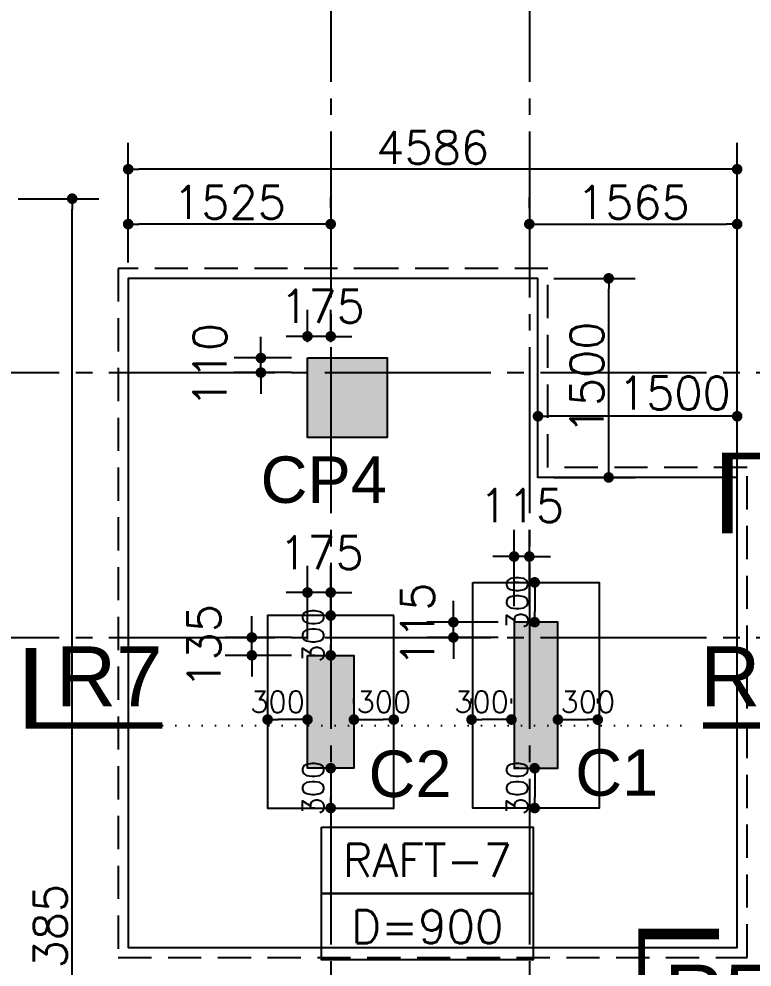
# Model space of a CAD drawing. Extents: x -200722 to 834823, y -494970 to 88783.
# Drawn here: x 269342 to 274863, y 2324 to 9466 of the extents above; entities that cross this region are included whole.
import ezdxf
from ezdxf.enums import TextEntityAlignment as Align

# ---------------------------------------------------------------- set-up
doc = ezdxf.new("R2010")
doc.units = 0
doc.header["$LTSCALE"] = 100
doc.header["$MEASUREMENT"] = 0
doc.header["$PDMODE"] = 34
for name, pattern in [('ACAD_ISO04W100', [30, 24, -3, 0, -3]), ('CL', [3.25, 2.5, -0.25, 0.25, -0.25]), ('DOT', [0.25, 0, -0.25]), ('HIDDEN', [0.375, 0.25, -0.125])]:
    doc.linetypes.add(name, pattern=pattern)
doc.layers.get('0').update_dxf_attribs({"linetype": 'CONTINUOUS'})
doc.layers.get('DEFPOINTS').update_dxf_attribs({"linetype": 'CONTINUOUS'})
for name, color, linetype in [('A-Grid', 5, 'ACAD_ISO04W100'), ('B_BOX', 11, 'CONTINUOUS'), ('BEAM', 4, 'CONTINUOUS'), ('COL', 150, 'CONTINUOUS'), ('COL. SHED. STEEL.', 6, 'CONTINUOUS'), ('COL_H', 235, 'CONTINUOUS'), ('DIM', 3, 'CONTINUOUS'), ('F_EXEC', 3, 'HIDDEN'), ('F_FTG1', 11, 'CONTINUOUS'), ('TEXT', 2, 'CONTINUOUS')]:
    doc.layers.add(name, color=color, linetype=linetype)
doc.layers.add('HATCH', color=252, linetype='CONTINUOUS', lineweight=30)
doc.styles.add('AR', font='arial.ttf')
doc.styles.add('ROMANS', font='romans.shx')
doc.styles.get("Standard").update_dxf_attribs({"font": 'simplex.shx'})
doc.styles.add('TIMES-N', font='arial.ttf')
doc.dimstyles.new('STANDARD$0', dxfattribs={"dimtxt": 2.5, "dimasz": 2.5, "dimexe": 2, "dimexo": 0.7, "dimgap": 0.9, "dimtad": 1, "dimdec": 0, "dimdsep": 46, "dimtxsty": 'ROMANS', "dimcen": 0.09, "dimclrd": 4, "dimclre": 4, "dimclrt": 3, "dimadec": 0, "dimazin": 0, "dimtfac": 1, "dimtdec": 0, "dimtmove": 0, "dimatfit": 3, "dimfxl": 1, "dimtolj": 1, "dimtzin": 0, "dimarcsym": 0})

# ---------------------------------------------------------------- blocks, each defined once
blk = doc.blocks.new('DOT')
at = {"color": 0, "linetype": 'ByBlock'}
blk.add_line((-0.5, 0), (-1, 0), dxfattribs=at)
at = {"color": 0, "linetype": 'ByBlock', "const_width": 0.5}
blk.add_lwpolyline([(-0.25, 0, 1), (0.25, 0, 1)], format="xyb", close=True, dxfattribs=at)
blk = doc.blocks.new('*D512')
at = {"layer": 'BEAM', "color": 0, "lineweight": -2, "transparency": 16777216}
for p, q in [((273185.6, 8040.7), (273185.6, 8120.7)), ((274750.6, 8040.7), (274750.6, 8120.7)), ((273265.6, 7920.7), (274670.6, 7920.7))]:
    blk.add_line(p, q, dxfattribs=at)
at = {"layer": 'DEFPOINTS', "color": 0, "lineweight": -3, "transparency": 16777216}
for p in [(273185.6, 7920.7, 7446.6), (274750.6, 7920.7, 7446.6), (274750.6, 7920.7)]:
    blk.add_point(p, dxfattribs=at)
at = {"layer": 'BEAM', "color": 0, "lineweight": -2, "transparency": 16777216, "xscale": 80, "yscale": 80, "zscale": 80, "rotation": 180}
blk.add_blockref('DOT', (273185.6, 7920.7), dxfattribs=at)
at = {"layer": 'BEAM', "color": 0, "lineweight": -2, "transparency": 16777216, "xscale": 80, "yscale": 80, "zscale": 80}
blk.add_blockref('DOT', (274750.6, 7920.7), dxfattribs=at)
at = {"layer": 'BEAM', "color": 0, "transparency": 16777216, "insert": (273968.1, 8084.7), "char_height": 248, "attachment_point": 5}
blk.add_mtext('\\A1;1565', dxfattribs=at)
blk = doc.blocks.new('_DOT')
at = {"color": 0, "linetype": 'ByBlock'}
blk.add_line((-0.5, 0), (-1, 0), dxfattribs=at)
at = {"color": 0, "linetype": 'ByBlock', "const_width": 0.5}
blk.add_lwpolyline([(-0.25, 0, 1), (0.25, 0, 1)], format="xyb", close=True, dxfattribs=at)
blk = doc.blocks.new('*D513')
at = {"layer": 'BEAM', "color": 0, "lineweight": -2, "transparency": 16777216}
for p, q in [((270164.6, 7631.9), (270164.6, 8533.7)), ((274750.6, 7631.9), (274750.6, 8533.7)), ((274670.6, 8333.7), (270244.6, 8333.7))]:
    blk.add_line(p, q, dxfattribs=at)
at = {"layer": 'DEFPOINTS', "color": 0, "lineweight": -3, "transparency": 16777216}
for p in [(270164.6, 8333.7), (270164.6, 7511.9, 7446.6), (274750.6, 7511.9, 7446.6)]:
    blk.add_point(p, dxfattribs=at)
at = {"layer": 'BEAM', "color": 0, "lineweight": -2, "transparency": 16777216, "xscale": 80, "yscale": 80, "zscale": 80, "rotation": 180}
blk.add_blockref('DOT', (270164.6, 8333.7), dxfattribs=at)
at = {"layer": 'BEAM', "color": 0, "lineweight": -2, "transparency": 16777216, "xscale": 80, "yscale": 80, "zscale": 80}
blk.add_blockref('DOT', (274750.6, 8333.7), dxfattribs=at)
at = {"layer": 'BEAM', "color": 0, "transparency": 16777216, "insert": (272457.6, 8497.7), "char_height": 248, "attachment_point": 5}
blk.add_mtext('\\A1;4586', dxfattribs=at)
blk = doc.blocks.new('*D514')
at = {"layer": 'BEAM', "color": 0, "lineweight": -2, "transparency": 16777216}
for p, q in [((271095.6, 4886.9), (271095.6, 4966.9)), ((271394.6, 4806.9), (270895.6, 4806.9)), ((271095.6, 4671.9), (271095.6, 4806.9)), ((271394.6, 4671.9), (270895.6, 4671.9)), ((271095.6, 4591.9), (271095.6, 4511.9))]:
    blk.add_line(p, q, dxfattribs=at)
at = {"layer": 'DEFPOINTS', "color": 0, "lineweight": -3, "transparency": 16777216}
for p in [(271095.6, 4806.9), (271514.6, 4806.9, 7446.6), (271514.6, 4671.9, 7446.6)]:
    blk.add_point(p, dxfattribs=at)
at = {"layer": 'BEAM', "color": 0, "lineweight": -2, "transparency": 16777216, "xscale": 80, "yscale": 80, "zscale": 80}
for p, rotation in [((271095.6, 4806.9), 270), ((271095.6, 4671.9), 90)]:
    blk.add_blockref('DOT', p, dxfattribs=dict(at, rotation=rotation))
at = {"layer": 'BEAM', "color": 0, "transparency": 16777216, "insert": (270735.2, 4739.4), "char_height": 248, "attachment_point": 5, "rotation": 90}
blk.add_mtext('\\A1;135', dxfattribs=at)
blk = doc.blocks.new('*D515')
at = {"layer": 'BEAM', "color": 0, "lineweight": -2, "transparency": 16777216}
for p, q in [((271514.6, 4791.9), (271514.6, 5345.6)), ((271689.6, 4792.3), (271689.6, 5345.6)), ((271434.6, 5145.6), (271354.6, 5145.6)), ((271689.6, 5145.6), (271514.6, 5145.6)), ((271769.6, 5145.6), (271849.6, 5145.6))]:
    blk.add_line(p, q, dxfattribs=at)
at = {"layer": 'DEFPOINTS', "color": 0, "lineweight": -3, "transparency": 16777216}
for p in [(271514.6, 5145.6), (271514.6, 4671.9, 7446.6), (271689.6, 4672.3, 7446.6)]:
    blk.add_point(p, dxfattribs=at)
at = {"layer": 'BEAM', "color": 0, "lineweight": -2, "transparency": 16777216, "xscale": 80, "yscale": 80, "zscale": 80}
blk.add_blockref('DOT', (271514.6, 5145.6), dxfattribs=at)
at = {"layer": 'BEAM', "color": 0, "lineweight": -2, "transparency": 16777216, "xscale": 80, "yscale": 80, "zscale": 80, "rotation": 180}
blk.add_blockref('DOT', (271689.6, 5145.6), dxfattribs=at)
at = {"layer": 'BEAM', "color": 0, "transparency": 16777216, "insert": (271619.7, 5444.8), "char_height": 248, "attachment_point": 5}
blk.add_mtext('\\A1;175', dxfattribs=at)
blk = doc.blocks.new('*D516')
at = {"layer": 'BEAM', "color": 0, "lineweight": -2, "transparency": 16777216}
for p, q in [((272613.4, 5001.9), (272613.4, 5081.9)), ((272950.6, 4921.9), (272413.4, 4921.9)), ((272613.4, 4806.9), (272613.4, 4921.9)), ((272950.6, 4806.9), (272413.4, 4806.9)), ((272613.4, 4726.9), (272613.4, 4646.9))]:
    blk.add_line(p, q, dxfattribs=at)
at = {"layer": 'DEFPOINTS', "color": 0, "lineweight": -3, "transparency": 16777216}
for p in [(272613.4, 4921.9), (273070.6, 4921.9, 7446.6), (273070.6, 4806.9, 7446.6)]:
    blk.add_point(p, dxfattribs=at)
at = {"layer": 'BEAM', "color": 0, "lineweight": -2, "transparency": 16777216, "xscale": 80, "yscale": 80, "zscale": 80}
for p, rotation in [((272613.4, 4921.9), 270), ((272613.4, 4806.9), 90)]:
    blk.add_blockref('DOT', p, dxfattribs=dict(at, rotation=rotation))
at = {"layer": 'BEAM', "color": 0, "transparency": 16777216, "insert": (272344.1, 4902.3), "char_height": 248, "attachment_point": 5, "rotation": 90}
blk.add_mtext('\\A1;115', dxfattribs=at)
blk = doc.blocks.new('*D517')
at = {"layer": 'BEAM', "color": 0, "lineweight": -2, "transparency": 16777216}
for p, q in [((273070.6, 5041.9), (273070.6, 5616.3)), ((273185.6, 5041.9), (273185.6, 5616.3)), ((272990.6, 5416.3), (272910.6, 5416.3)), ((273185.6, 5416.3), (273070.6, 5416.3)), ((273265.6, 5416.3), (273345.6, 5416.3))]:
    blk.add_line(p, q, dxfattribs=at)
at = {"layer": 'DEFPOINTS', "color": 0, "lineweight": -3, "transparency": 16777216}
for p in [(273070.6, 5416.3), (273070.6, 4921.9, 7446.6), (273185.6, 4921.9, 7446.6)]:
    blk.add_point(p, dxfattribs=at)
at = {"layer": 'BEAM', "color": 0, "lineweight": -2, "transparency": 16777216, "xscale": 80, "yscale": 80, "zscale": 80}
blk.add_blockref('DOT', (273070.6, 5416.3), dxfattribs=at)
at = {"layer": 'BEAM', "color": 0, "lineweight": -2, "transparency": 16777216, "xscale": 80, "yscale": 80, "zscale": 80, "rotation": 180}
blk.add_blockref('DOT', (273185.6, 5416.3), dxfattribs=at)
at = {"layer": 'BEAM', "color": 0, "transparency": 16777216, "insert": (273128.1, 5800.3), "char_height": 248, "attachment_point": 5}
blk.add_mtext('\\A1;115', dxfattribs=at)
blk = doc.blocks.new('*D846')
at = {"layer": 'BEAM', "color": 0, "lineweight": -2, "transparency": 16777216}
for p, q in [((269335.6, 8111.9), (269942.8, 8111.9)), ((269742.8, -3193.1), (269742.8, 8031.9)), ((269335.6, -3273.1), (269942.8, -3273.1))]:
    blk.add_line(p, q, dxfattribs=at)
at = {"layer": 'DEFPOINTS', "color": 0, "lineweight": -3, "transparency": 16777216}
for p in [(269215.6, 8111.9, 7446.6), (269742.8, 8111.9), (269215.6, -3273.1, 7446.6)]:
    blk.add_point(p, dxfattribs=at)
at = {"layer": 'BEAM', "color": 0, "lineweight": -2, "transparency": 16777216, "xscale": 80, "yscale": 80, "zscale": 80}
for p, rotation in [((269742.8, 8111.9), 90), ((269742.8, -3273.1), 270)]:
    blk.add_blockref('DOT', p, dxfattribs=dict(at, rotation=rotation))
at = {"layer": 'BEAM', "color": 0, "transparency": 16777216, "insert": (269578.8, 2419.4), "char_height": 248, "attachment_point": 5, "rotation": 90}
blk.add_mtext('\\A1;11385', dxfattribs=at)
blk = doc.blocks.new('*D902')
at = {"layer": 'BEAM', "color": 0, "lineweight": -2, "transparency": 16777216}
for p, q in [((270164.6, 8040.7), (270164.6, 8120.7)), ((271689.6, 8040.7), (271689.6, 8120.7)), ((271609.6, 7920.7), (270244.6, 7920.7))]:
    blk.add_line(p, q, dxfattribs=at)
at = {"layer": 'DEFPOINTS', "color": 0, "lineweight": -3, "transparency": 16777216}
for p in [(270164.6, 7920.7, 7446.6), (270164.6, 7920.7), (271689.6, 7920.7, 7446.6)]:
    blk.add_point(p, dxfattribs=at)
at = {"layer": 'BEAM', "color": 0, "lineweight": -2, "transparency": 16777216, "xscale": 80, "yscale": 80, "zscale": 80, "rotation": 180}
blk.add_blockref('DOT', (270164.6, 7920.7), dxfattribs=at)
at = {"layer": 'BEAM', "color": 0, "lineweight": -2, "transparency": 16777216, "xscale": 80, "yscale": 80, "zscale": 80}
blk.add_blockref('DOT', (271689.6, 7920.7), dxfattribs=at)
at = {"layer": 'BEAM', "color": 0, "transparency": 16777216, "insert": (270927.1, 8084.7), "char_height": 248, "attachment_point": 5}
blk.add_mtext('\\A1;1525', dxfattribs=at)
blk = doc.blocks.new('*D903')
at = {"layer": 'BEAM', "color": 0, "lineweight": -2, "transparency": 16777216}
for p, q in [((271514.6, 7031.4), (271514.6, 7275)), ((271689.6, 7031.9), (271689.6, 7275)), ((271434.6, 7075), (271354.6, 7075)), ((271689.6, 7075), (271514.6, 7075)), ((271769.6, 7075), (271849.6, 7075))]:
    blk.add_line(p, q, dxfattribs=at)
at = {"layer": 'DEFPOINTS', "color": 0, "lineweight": -3, "transparency": 16777216}
for p in [(271514.6, 7075), (271514.6, 6911.4, 7446.6), (271689.6, 6911.9, 7446.6)]:
    blk.add_point(p, dxfattribs=at)
at = {"layer": 'BEAM', "color": 0, "lineweight": -2, "transparency": 16777216, "xscale": 80, "yscale": 80, "zscale": 80}
blk.add_blockref('DOT', (271514.6, 7075), dxfattribs=at)
at = {"layer": 'BEAM', "color": 0, "lineweight": -2, "transparency": 16777216, "xscale": 80, "yscale": 80, "zscale": 80, "rotation": 180}
blk.add_blockref('DOT', (271689.6, 7075), dxfattribs=at)
at = {"layer": 'BEAM', "color": 0, "transparency": 16777216, "insert": (271627.9, 7301.8), "char_height": 248, "attachment_point": 5}
blk.add_mtext('\\A1;175', dxfattribs=at)
blk = doc.blocks.new('*D904')
at = {"layer": 'BEAM', "color": 0, "lineweight": -2, "transparency": 16777216}
for p, q in [((271163.8, 6991.9), (271163.8, 7071.9)), ((271394.6, 6911.9), (270963.8, 6911.9)), ((271163.8, 6801.9), (271163.8, 6911.9)), ((271394.6, 6801.9), (270963.8, 6801.9)), ((271163.8, 6721.9), (271163.8, 6641.9))]:
    blk.add_line(p, q, dxfattribs=at)
at = {"layer": 'DEFPOINTS', "color": 0, "lineweight": -3, "transparency": 16777216}
for p in [(271163.8, 6911.9), (271514.6, 6911.9, 7446.6), (271514.6, 6801.9, 7446.6)]:
    blk.add_point(p, dxfattribs=at)
at = {"layer": 'BEAM', "color": 0, "lineweight": -2, "transparency": 16777216, "xscale": 80, "yscale": 80, "zscale": 80}
for p, rotation in [((271163.8, 6911.9), 270), ((271163.8, 6801.9), 90)]:
    blk.add_blockref('DOT', p, dxfattribs=dict(at, rotation=rotation))
at = {"layer": 'BEAM', "color": 0, "transparency": 16777216, "insert": (270779.8, 6856.9), "char_height": 248, "attachment_point": 5, "rotation": 90}
blk.add_mtext('\\A1;110', dxfattribs=at)
blk = doc.blocks.new('*D1098')
at = {"layer": 'BEAM', "color": 0, "lineweight": -2, "transparency": 16777216}
for p, q in [((273250.6, 6131.9), (273250.6, 6673)), ((274750.6, 6131.9), (274750.6, 6673)), ((274670.6, 6473), (273330.6, 6473))]:
    blk.add_line(p, q, dxfattribs=at)
at = {"layer": 'DEFPOINTS', "color": 0, "lineweight": -3, "transparency": 16777216}
for p in [(273250.6, 6473), (273250.6, 6011.9, 7446.6), (274750.6, 6011.9, 7446.6)]:
    blk.add_point(p, dxfattribs=at)
at = {"layer": 'BEAM', "color": 0, "lineweight": -2, "transparency": 16777216, "xscale": 80, "yscale": 80, "zscale": 80, "rotation": 180}
blk.add_blockref('DOT', (273250.6, 6473), dxfattribs=at)
at = {"layer": 'BEAM', "color": 0, "lineweight": -2, "transparency": 16777216, "xscale": 80, "yscale": 80, "zscale": 80}
blk.add_blockref('DOT', (274750.6, 6473), dxfattribs=at)
at = {"layer": 'BEAM', "color": 0, "transparency": 16777216, "insert": (274278, 6647.3), "char_height": 248, "attachment_point": 5}
blk.add_mtext('\\A1;1500', dxfattribs=at)
blk = doc.blocks.new('*D1099')
at = {"layer": 'BEAM', "color": 0, "lineweight": -2, "transparency": 16777216}
for p, q in [((273370.6, 7511.9), (273982.9, 7511.9)), ((273782.9, 6091.9), (273782.9, 7431.9)), ((273370.6, 6011.9), (273982.9, 6011.9))]:
    blk.add_line(p, q, dxfattribs=at)
at = {"layer": 'DEFPOINTS', "color": 0, "lineweight": -3, "transparency": 16777216}
for p in [(273250.6, 7511.9, 7446.6), (273782.9, 7511.9), (273250.6, 6011.9, 7446.6)]:
    blk.add_point(p, dxfattribs=at)
at = {"layer": 'BEAM', "color": 0, "lineweight": -2, "transparency": 16777216, "xscale": 80, "yscale": 80, "zscale": 80}
for p, rotation in [((273782.9, 7511.9), 90), ((273782.9, 6011.9), 270)]:
    blk.add_blockref('DOT', p, dxfattribs=dict(at, rotation=rotation))
at = {"layer": 'BEAM', "color": 0, "transparency": 16777216, "insert": (273618.9, 6761.9), "char_height": 248, "attachment_point": 5, "rotation": 90}
blk.add_mtext('\\A1;1500', dxfattribs=at)
blk = doc.blocks.new('*D1836')
at = {"layer": 'BEAM', "color": 0, "lineweight": -2, "transparency": 16777216}
for p, q in [((271864.6, 4308.2), (271864.6, 4348.2)), ((272164.6, 4308.2), (272164.6, 4348.2)), ((271944.6, 4188.2), (272084.6, 4188.2))]:
    blk.add_line(p, q, dxfattribs=at)
at = {"layer": 'DEFPOINTS', "color": 0, "lineweight": -3, "transparency": 16777216}
for p in [(271864.6, 4188.2, 7446.6), (272164.6, 4188.2, 7446.6), (272164.6, 4188.2)]:
    blk.add_point(p, dxfattribs=at)
at = {"layer": 'BEAM', "color": 0, "lineweight": -2, "transparency": 16777216, "xscale": 80, "yscale": 80, "zscale": 80, "rotation": 180}
blk.add_blockref('DOT', (271864.6, 4188.2), dxfattribs=at)
at = {"layer": 'BEAM', "color": 0, "lineweight": -2, "transparency": 16777216, "xscale": 80, "yscale": 80, "zscale": 80}
blk.add_blockref('DOT', (272164.6, 4188.2), dxfattribs=at)
at = {"layer": 'BEAM', "color": 0, "transparency": 16777216, "insert": (272089.8, 4321.1), "char_height": 160, "attachment_point": 5}
blk.add_mtext('\\A1;300', dxfattribs=at)
blk = doc.blocks.new('*D1837')
at = {"layer": 'BEAM', "color": 0, "lineweight": -2, "transparency": 16777216}
for p, q in [((271214.6, 4308.2), (271214.6, 4348.2)), ((271514.6, 4308.2), (271514.6, 4348.2)), ((271434.6, 4188.2), (271294.6, 4188.2))]:
    blk.add_line(p, q, dxfattribs=at)
at = {"layer": 'DEFPOINTS', "color": 0, "lineweight": -3, "transparency": 16777216}
for p in [(271214.6, 4188.2, 7446.6), (271214.6, 4188.2), (271514.6, 4188.2, 7446.6)]:
    blk.add_point(p, dxfattribs=at)
at = {"layer": 'BEAM', "color": 0, "lineweight": -2, "transparency": 16777216, "xscale": 80, "yscale": 80, "zscale": 80, "rotation": 180}
blk.add_blockref('DOT', (271214.6, 4188.2), dxfattribs=at)
at = {"layer": 'BEAM', "color": 0, "lineweight": -2, "transparency": 16777216, "xscale": 80, "yscale": 80, "zscale": 80}
blk.add_blockref('DOT', (271514.6, 4188.2), dxfattribs=at)
at = {"layer": 'BEAM', "color": 0, "transparency": 16777216, "insert": (271289.5, 4321.1), "char_height": 160, "attachment_point": 5}
blk.add_mtext('\\A1;300', dxfattribs=at)
blk = doc.blocks.new('*D1838')
at = {"layer": 'BEAM', "color": 0, "lineweight": -2, "transparency": 16777216}
for p, q in [((271569.6, 3821.9), (271529.6, 3821.9)), ((271689.6, 3741.9), (271689.6, 3601.9)), ((271569.6, 3521.9), (271529.6, 3521.9))]:
    blk.add_line(p, q, dxfattribs=at)
at = {"layer": 'DEFPOINTS', "color": 0, "lineweight": -3, "transparency": 16777216}
for p in [(271689.6, 3821.9, 7446.6), (271689.6, 3521.9, 7446.6), (271689.6, 3521.9)]:
    blk.add_point(p, dxfattribs=at)
at = {"layer": 'BEAM', "color": 0, "lineweight": -2, "transparency": 16777216, "xscale": 80, "yscale": 80, "zscale": 80}
for p, rotation in [((271689.6, 3821.9), 90), ((271689.6, 3521.9), 270)]:
    blk.add_blockref('DOT', p, dxfattribs=dict(at, rotation=rotation))
at = {"layer": 'BEAM', "color": 0, "transparency": 16777216, "insert": (271558.1, 3671.9), "char_height": 160, "attachment_point": 5, "rotation": 90}
blk.add_mtext('\\A1;300', dxfattribs=at)
blk = doc.blocks.new('*D1839')
at = {"layer": 'BEAM', "color": 0, "lineweight": -2, "transparency": 16777216}
for p, q in [((271569.6, 4971.9), (271529.6, 4971.9)), ((271689.6, 4891.9), (271689.6, 4751.9)), ((271569.6, 4671.9), (271529.6, 4671.9))]:
    blk.add_line(p, q, dxfattribs=at)
at = {"layer": 'DEFPOINTS', "color": 0, "lineweight": -3, "transparency": 16777216}
for p in [(271689.6, 4971.9, 7446.6), (271689.6, 4671.9, 7446.6), (271689.6, 4671.9)]:
    blk.add_point(p, dxfattribs=at)
at = {"layer": 'BEAM', "color": 0, "lineweight": -2, "transparency": 16777216, "xscale": 80, "yscale": 80, "zscale": 80}
for p, rotation in [((271689.6, 4971.9), 90), ((271689.6, 4671.9), 270)]:
    blk.add_blockref('DOT', p, dxfattribs=dict(at, rotation=rotation))
at = {"layer": 'BEAM', "color": 0, "transparency": 16777216, "insert": (271558.1, 4821.9), "char_height": 160, "attachment_point": 5, "rotation": 90}
blk.add_mtext('\\A1;300', dxfattribs=at)
blk = doc.blocks.new('*D1840')
at = {"layer": 'BEAM', "color": 0, "lineweight": -2, "transparency": 16777216}
for p, q in [((273400.6, 4308.2), (273400.6, 4348.2)), ((273700.6, 4308.2), (273700.6, 4348.2)), ((273480.6, 4188.2), (273620.6, 4188.2))]:
    blk.add_line(p, q, dxfattribs=at)
at = {"layer": 'DEFPOINTS', "color": 0, "lineweight": -3, "transparency": 16777216}
for p in [(273400.6, 4188.2, 7446.6), (273700.6, 4188.2, 7446.6), (273700.6, 4188.2)]:
    blk.add_point(p, dxfattribs=at)
at = {"layer": 'BEAM', "color": 0, "lineweight": -2, "transparency": 16777216, "xscale": 80, "yscale": 80, "zscale": 80, "rotation": 180}
blk.add_blockref('DOT', (273400.6, 4188.2), dxfattribs=at)
at = {"layer": 'BEAM', "color": 0, "lineweight": -2, "transparency": 16777216, "xscale": 80, "yscale": 80, "zscale": 80}
blk.add_blockref('DOT', (273700.6, 4188.2), dxfattribs=at)
at = {"layer": 'BEAM', "color": 0, "transparency": 16777216, "insert": (273625.8, 4321.1), "char_height": 160, "attachment_point": 5}
blk.add_mtext('\\A1;300', dxfattribs=at)
blk = doc.blocks.new('*D1841')
at = {"layer": 'BEAM', "color": 0, "lineweight": -2, "transparency": 16777216}
for p, q in [((272750.6, 4308.2), (272750.6, 4348.2)), ((273050.6, 4308.2), (273050.6, 4348.2)), ((272970.6, 4188.2), (272830.6, 4188.2))]:
    blk.add_line(p, q, dxfattribs=at)
at = {"layer": 'DEFPOINTS', "color": 0, "lineweight": -3, "transparency": 16777216}
for p in [(272750.6, 4188.2, 7446.6), (272750.6, 4188.2), (273050.6, 4188.2, 7446.6)]:
    blk.add_point(p, dxfattribs=at)
at = {"layer": 'BEAM', "color": 0, "lineweight": -2, "transparency": 16777216, "xscale": 80, "yscale": 80, "zscale": 80, "rotation": 180}
blk.add_blockref('DOT', (272750.6, 4188.2), dxfattribs=at)
at = {"layer": 'BEAM', "color": 0, "lineweight": -2, "transparency": 16777216, "xscale": 80, "yscale": 80, "zscale": 80}
blk.add_blockref('DOT', (273050.6, 4188.2), dxfattribs=at)
at = {"layer": 'BEAM', "color": 0, "transparency": 16777216, "insert": (272825.5, 4321.1), "char_height": 160, "attachment_point": 5}
blk.add_mtext('\\A1;300', dxfattribs=at)
blk = doc.blocks.new('*D1842')
at = {"layer": 'BEAM', "color": 0, "lineweight": -2, "transparency": 16777216}
for p, q in [((273105.6, 3821.9), (273065.6, 3821.9)), ((273225.6, 3741.9), (273225.6, 3601.9)), ((273105.6, 3521.9), (273065.6, 3521.9))]:
    blk.add_line(p, q, dxfattribs=at)
at = {"layer": 'DEFPOINTS', "color": 0, "lineweight": -3, "transparency": 16777216}
for p in [(273225.6, 3821.9, 7446.6), (273225.6, 3521.9, 7446.6), (273225.6, 3521.9)]:
    blk.add_point(p, dxfattribs=at)
at = {"layer": 'BEAM', "color": 0, "lineweight": -2, "transparency": 16777216, "xscale": 80, "yscale": 80, "zscale": 80}
for p, rotation in [((273225.6, 3821.9), 90), ((273225.6, 3521.9), 270)]:
    blk.add_blockref('DOT', p, dxfattribs=dict(at, rotation=rotation))
at = {"layer": 'BEAM', "color": 0, "transparency": 16777216, "insert": (273094.1, 3671.9), "char_height": 160, "attachment_point": 5, "rotation": 90}
blk.add_mtext('\\A1;300', dxfattribs=at)
blk = doc.blocks.new('*D1843')
at = {"layer": 'BEAM', "color": 0, "lineweight": -2, "transparency": 16777216}
for p, q in [((273105.6, 5221.9), (273065.6, 5221.9)), ((273225.6, 5141.9), (273225.6, 5001.9)), ((273105.6, 4921.9), (273065.6, 4921.9))]:
    blk.add_line(p, q, dxfattribs=at)
at = {"layer": 'DEFPOINTS', "color": 0, "lineweight": -3, "transparency": 16777216}
for p in [(273225.6, 5221.9, 7446.6), (273225.6, 4921.9, 7446.6), (273225.6, 4921.9)]:
    blk.add_point(p, dxfattribs=at)
at = {"layer": 'BEAM', "color": 0, "lineweight": -2, "transparency": 16777216, "xscale": 80, "yscale": 80, "zscale": 80}
for p, rotation in [((273225.6, 5221.9), 90), ((273225.6, 4921.9), 270)]:
    blk.add_blockref('DOT', p, dxfattribs=dict(at, rotation=rotation))
at = {"layer": 'BEAM', "color": 0, "transparency": 16777216, "insert": (273094.1, 5071.9), "char_height": 160, "attachment_point": 5, "rotation": 90}
blk.add_mtext('\\A1;300', dxfattribs=at)

msp = doc.modelspace()

# ---------------------------------------------------------------- hatches: boundary and pattern name
at = {"layer": 'COL_H', "ltscale": 0.4, "true_color": 0x000000}
for points in [[(273070.6, 4921.9), (273070.6, 3821.9), (273400.6, 3821.9), (273400.6, 4921.9)], [(271514.6, 4671.9), (271864.6, 4671.9), (271864.6, 3821.9), (271514.6, 3821.9)]]:
    msp.add_hatch(color=18, dxfattribs=at).paths.add_polyline_path(points)
at = {"layer": 'HATCH', "ltscale": 0.4, "true_color": 0x000000}
msp.add_hatch(color=18, dxfattribs=at).paths.add_polyline_path([(271514.6, 6911.9), (272114.6, 6911.9), (272114.6, 6311.9), (271514.6, 6311.9)])

# ---------------------------------------------------------------- linework, layer by layer
at = {"color": 1, "linetype": 'DOT', "ltscale": 4}
msp.add_line((270422.5, 4143.5, 7446.6), (274492.7, 4143.5, 7446.6), dxfattribs=at)
at = {"layer": 'A-Grid', "color": 8, "linetype": 'CL', "ltscale": 5}
for p, q in [((224519.6, 6801.9, 7446.6), (303382.6, 6801.9, 7446.6)), ((224519.6, 4806.9, 7446.6), (303382.6, 4806.9, 7446.6))]:
    msp.add_line(p, q, dxfattribs=at)
at = {"layer": 'A-Grid', "color": 8, "linetype": 'CL', "ltscale": 5, "elevation": 7446.6}
for points in [[(271689.6, 62242.9), (271689.6, -9708.8)], [(273185.6, 62242.9), (273185.6, -9708.8)]]:
    msp.add_lwpolyline(points, dxfattribs=at)
at = {"layer": 'B_BOX', "color": 18, "ltscale": 0.4, "true_color": 0x000000, "elevation": 7446.6}
for points in [[(272760.6, 5221.9), (273710.6, 5221.9), (273710.6, 3521.9), (272760.6, 3521.9)], [(272164.6, 4971.9), (271214.6, 4971.9), (271214.6, 3521.9), (272164.6, 3521.9)]]:
    msp.add_lwpolyline(points, close=True, dxfattribs=at)
at = {"layer": 'BEAM', "color": 18, "true_color": 0x000000}
msp.add_line((274750.6, 6011.9, 7446.6), (274750.6, 7631.9), dxfattribs=at)
at = {"layer": 'COL', "color": 18, "ltscale": 500, "true_color": 0x000000, "elevation": 7446.6}
msp.add_lwpolyline([(271514.6, 6911.9), (272114.6, 6911.9), (272114.6, 6311.9), (271514.6, 6311.9), (271514.6, 6911.9)], dxfattribs=at)
at = {"layer": 'COL. SHED. STEEL.', "color": 18, "ltscale": 500, "true_color": 0x000000, "elevation": 7446.6}
for points in [[(273070.6, 4921.9), (273070.6, 3821.9), (273400.6, 3821.9), (273400.6, 4921.9), (273070.6, 4921.9)], [(271514.6, 4671.9), (271864.6, 4671.9), (271864.6, 3821.9), (271514.6, 3821.9), (271514.6, 4671.9)]]:
    msp.add_lwpolyline(points, dxfattribs=at)
at = {"layer": 'DIM', "color": 1, "elevation": 7446.6}
for points in [[(274677.1, 5591.2, 80, 80, 0), (274677.1, 6174.3, 50, 50, 0), (275666.3, 6174.3, 50, 50, 0)], [(269433.4, 4726.7, 80, 80, 0), (269433.4, 4143.5, 50, 50, 0), (270422.5, 4143.5, 50, 50, 0)], [(275481.9, 4726.7, 80, 80, 0), (275481.9, 4143.5, 50, 50, 0), (274492.7, 4143.5, 50, 50, 0)]]:
    msp.add_lwpolyline(points, format="xyseb", dxfattribs=at)
at = {"layer": 'DIM', "color": 1}
msp.add_lwpolyline([(274614.6, 2573.8, 80, 80, 0), (274031.5, 2573.8, 50, 50, 0), (274031.5, 1584.7, 50, 50, 0)], format="xyseb", dxfattribs=at)
at = {"layer": 'F_EXEC', "color": 18, "ltscale": 10, "true_color": 0x000000, "elevation": 7446.6}
msp.add_lwpolyline([(274825.6, 6086.9), (273325.6, 6086.9), (273325.6, 7586.9), (272114.6, 7586.9), (270089.6, 7586.9), (270089.6, 2396.9), (274825.6, 2396.9)], close=True, dxfattribs=at)
at = {"layer": 'F_FTG1', "color": 18, "ltscale": 0.4, "true_color": 0x000000, "elevation": 7446.6}
msp.add_lwpolyline([(274750.6, 6011.9), (273250.6, 6011.9), (273250.6, 7511.9), (272114.6, 7511.9), (270164.6, 7511.9), (270164.6, 2471.9), (274750.6, 2471.9), (274750.6, 6011.9)], dxfattribs=at)
at = {"layer": 'TEXT', "color": 18, "true_color": 0x000000, "elevation": -7446.6}
for points in [[(271620.4, 3377.9), (273214.3, 3377.9), (273214.3, 2878), (271620.4, 2878)], [(271620.4, 2878), (273214.3, 2878), (273214.3, 2378.1), (271620.4, 2378.1)]]:
    msp.add_lwpolyline(points, close=True, dxfattribs=at)

# ---------------------------------------------------------------- texts
at = {"layer": 'TEXT', "color": 18, "true_color": 0x000000, "style": 'AR'}
for s, p in [('CP4', (271161.6, 5820.4)), ('C2', (271974.5, 3604.8, -3447.9)), ('C1', (273530.9, 3614, 3998.7))]:
    msp.add_text(s, height=350, dxfattribs=at).set_placement(p)
at = {"layer": 'TEXT', "color": 18, "true_color": 0x000000, "style": 'TIMES-N'}
for s, p in [('R7', (269619.7, 4514.1, 7446.6)), ('R7', (274471.4, 4514.1, 7446.6)), ('R5', (274201, 2117))]:
    msp.add_text(s, height=450, dxfattribs=at).set_placement(p, align=Align.MIDDLE_LEFT)
at = {"layer": 'TEXT', "color": 18, "true_color": 0x000000}
for s, p in [('RAFT-7', (272417.4, 3127.9, -7446.6)), ('D=900', (272417.4, 2628.1, -7446.6))]:
    msp.add_text(s, height=250, dxfattribs=at).set_placement(p, align=Align.MIDDLE)

# ---------------------------------------------------------------- dimensions: what is measured, and where the dimension line sits
at = {"layer": 'BEAM', "color": 18, "true_color": 0x000000}
for base, p1, p2, picture, middle in [((270164.6, 8333.7), (274750.6, 7511.9, 7446.6), (270164.6, 7511.9, 7446.6), '*D513', (272457.6, 8497.7)), ((274750.6, 7920.7, -7446.6), (273185.6, 7920.7), (274750.6, 7920.7), '*D512', (273968.1, 8084.7, -7446.6))]:
    dim = msp.add_linear_dim(base=base, p1=p1, p2=p2, dimstyle='STANDARD$0', override={"dimscale": 8, "dimtxt": 31, "dimasz": 10, "dimexe": 25, "dimexo": 15, "dimgap": 5, "dimzin": 3, "dimtxsty": 'Standard', "dimblk": 'DOT', "dimcen": 3, "dimdle": 1, "dimclrd": 0, "dimclre": 0, "dimclrt": 0, "dimtmove": 2, "dimldrblk": 'DOT', "dimtzin": 3}, dxfattribs=at)
    dim.commit()
    dim.dimension.update_dxf_attribs({"geometry": picture, "text_midpoint": middle})
for base, p1, p2, angle, picture, middle in [((270164.6, 7920.7, -7446.6), (271689.6, 7920.7), (270164.6, 7920.7), 180, '*D902', (270927.1, 8084.7, -7446.6)), ((269742.8, 8111.9), (269215.6, -3273.1, 7446.6), (269215.6, 8111.9, 7446.6), 90, '*D846', (269578.8, 2419.4)), ((273782.9, 7511.9), (273250.6, 6011.9, 7446.6), (273250.6, 7511.9, 7446.6), 90, '*D1099', (273618.9, 6761.9)), ((271163.8, 6911.9), (271514.6, 6801.9, 7446.6), (271514.6, 6911.9, 7446.6), 90, '*D904', (270779.8, 6856.9)), ((273070.6, 5416.3), (273185.6, 4921.9, 7446.6), (273070.6, 4921.9, 7446.6), 180, '*D517', (273128.1, 5800.3))]:
    dim = msp.add_linear_dim(base=base, p1=p1, p2=p2, angle=angle, dimstyle='STANDARD$0', override={"dimscale": 8, "dimtxt": 31, "dimasz": 10, "dimexe": 25, "dimexo": 15, "dimgap": 5, "dimzin": 3, "dimtxsty": 'Standard', "dimblk": 'DOT', "dimcen": 3, "dimdle": 1, "dimclrd": 0, "dimclre": 0, "dimclrt": 0, "dimtmove": 2, "dimldrblk": 'DOT', "dimtzin": 3}, dxfattribs=at)
    dim.commit()
    dim.dimension.update_dxf_attribs({"geometry": picture, "text_midpoint": middle})
for base, p1, p2, angle, override, picture, middle in [((271514.6, 7075), (271689.6, 6911.9, 7446.6), (271514.6, 6911.4, 7446.6), 180, {"dimscale": 8, "dimtxt": 31, "dimasz": 10, "dimexe": 25, "dimexo": 15, "dimgap": 5, "dimzin": 3, "dimtxsty": 'Standard', "dimblk": 'DOT', "dimcen": 3, "dimdle": 1, "dimclrd": 0, "dimclre": 0, "dimclrt": 0, "dimtmove": 2, "dimldrblk": 'DOT', "dimtzin": 3}, '*D903', (271627.9, 7301.8)), ((271514.6, 5145.6), (271689.6, 4672.3, 7446.6), (271514.6, 4671.9, 7446.6), 180, {"dimscale": 8, "dimtxt": 31, "dimasz": 10, "dimexe": 25, "dimexo": 15, "dimgap": 5, "dimzin": 3, "dimtxsty": 'Standard', "dimblk": 'DOT', "dimcen": 3, "dimdle": 1, "dimclrd": 0, "dimclre": 0, "dimclrt": 0, "dimtmove": 2, "dimldrblk": 'DOT', "dimtzin": 3}, '*D515', (271619.7, 5444.8)), ((273225.6, 4921.9), (273225.6, 5221.9, 7446.6), (273225.6, 4921.9, 7446.6), 90, {"dimscale": 8, "dimtxt": 20, "dimasz": 10, "dimexe": 20, "dimexo": 15, "dimgap": 5, "dimzin": 3, "dimtxsty": 'Standard', "dimblk": 'DOT', "dimcen": 3, "dimdle": 1, "dimclrd": 0, "dimclre": 0, "dimclrt": 0, "dimtmove": 2, "dimldrblk": 'DOT', "dimtzin": 3}, '*D1843', (273094.1, 5071.9)), ((272613.4, 4921.9), (273070.6, 4806.9, 7446.6), (273070.6, 4921.9, 7446.6), 90, {"dimscale": 8, "dimtxt": 31, "dimasz": 10, "dimexe": 25, "dimexo": 15, "dimgap": 5, "dimzin": 3, "dimtxsty": 'Standard', "dimblk": 'DOT', "dimcen": 3, "dimdle": 1, "dimclrd": 0, "dimclre": 0, "dimclrt": 0, "dimtmove": 2, "dimldrblk": 'DOT', "dimtzin": 3}, '*D516', (272344.1, 4902.3)), ((271095.6, 4806.9), (271514.6, 4671.9, 7446.6), (271514.6, 4806.9, 7446.6), 90, {"dimscale": 8, "dimtxt": 31, "dimasz": 10, "dimexe": 25, "dimexo": 15, "dimgap": 5, "dimzin": 3, "dimtxsty": 'Standard', "dimblk": 'DOT', "dimcen": 3, "dimdle": 1, "dimclrd": 0, "dimclre": 0, "dimclrt": 0, "dimtmove": 2, "dimldrblk": 'DOT', "dimtzin": 3}, '*D514', (270735.2, 4739.4)), ((271689.6, 4671.9), (271689.6, 4971.9, 7446.6), (271689.6, 4671.9, 7446.6), 90, {"dimscale": 8, "dimtxt": 20, "dimasz": 10, "dimexe": 20, "dimexo": 15, "dimgap": 5, "dimzin": 3, "dimtxsty": 'Standard', "dimblk": 'DOT', "dimcen": 3, "dimdle": 1, "dimclrd": 0, "dimclre": 0, "dimclrt": 0, "dimtmove": 2, "dimldrblk": 'DOT', "dimtzin": 3}, '*D1839', (271558.1, 4821.9)), ((271214.6, 4188.2), (271514.6, 4188.2, 7446.6), (271214.6, 4188.2, 7446.6), 180, {"dimscale": 8, "dimtxt": 20, "dimasz": 10, "dimexe": 20, "dimexo": 15, "dimgap": 5, "dimzin": 3, "dimtxsty": 'Standard', "dimblk": 'DOT', "dimcen": 3, "dimdle": 1, "dimclrd": 0, "dimclre": 0, "dimclrt": 0, "dimtmove": 2, "dimldrblk": 'DOT', "dimtzin": 3}, '*D1837', (271289.5, 4321.1)), ((272750.6, 4188.2), (273050.6, 4188.2, 7446.6), (272750.6, 4188.2, 7446.6), 180, {"dimscale": 8, "dimtxt": 20, "dimasz": 10, "dimexe": 20, "dimexo": 15, "dimgap": 5, "dimzin": 3, "dimtxsty": 'Standard', "dimblk": 'DOT', "dimcen": 3, "dimdle": 1, "dimclrd": 0, "dimclre": 0, "dimclrt": 0, "dimtmove": 2, "dimldrblk": 'DOT', "dimtzin": 3}, '*D1841', (272825.5, 4321.1)), ((271689.6, 3521.9), (271689.6, 3821.9, 7446.6), (271689.6, 3521.9, 7446.6), 90, {"dimscale": 8, "dimtxt": 20, "dimasz": 10, "dimexe": 20, "dimexo": 15, "dimgap": 5, "dimzin": 3, "dimtxsty": 'Standard', "dimblk": 'DOT', "dimcen": 3, "dimdle": 1, "dimclrd": 0, "dimclre": 0, "dimclrt": 0, "dimtmove": 2, "dimldrblk": 'DOT', "dimtzin": 3}, '*D1838', (271558.1, 3671.9)), ((273225.6, 3521.9), (273225.6, 3821.9, 7446.6), (273225.6, 3521.9, 7446.6), 90, {"dimscale": 8, "dimtxt": 20, "dimasz": 10, "dimexe": 20, "dimexo": 15, "dimgap": 5, "dimzin": 3, "dimtxsty": 'Standard', "dimblk": 'DOT', "dimcen": 3, "dimdle": 1, "dimclrd": 0, "dimclre": 0, "dimclrt": 0, "dimtmove": 2, "dimldrblk": 'DOT', "dimtzin": 3}, '*D1842', (273094.1, 3671.9))]:
    dim = msp.add_linear_dim(base=base, p1=p1, p2=p2, angle=angle, dimstyle='STANDARD$0', override=override, dxfattribs=at)
    dim.commit()
    dim.dimension.update_dxf_attribs({"geometry": picture, "text_midpoint": middle, "dimtype": 160})
for base, p1, p2, override, picture, middle in [((273250.6, 6473), (274750.6, 6011.9, 7446.6), (273250.6, 6011.9, 7446.6), {"dimscale": 8, "dimtxt": 31, "dimasz": 10, "dimexe": 25, "dimexo": 15, "dimgap": 5, "dimzin": 3, "dimtxsty": 'Standard', "dimblk": 'DOT', "dimcen": 3, "dimdle": 1, "dimclrd": 0, "dimclre": 0, "dimclrt": 0, "dimtmove": 2, "dimldrblk": 'DOT', "dimtzin": 3}, '*D1098', (274278, 6647.3)), ((272164.6, 4188.2), (271864.6, 4188.2, 7446.6), (272164.6, 4188.2, 7446.6), {"dimscale": 8, "dimtxt": 20, "dimasz": 10, "dimexe": 20, "dimexo": 15, "dimgap": 5, "dimzin": 3, "dimtxsty": 'Standard', "dimblk": 'DOT', "dimcen": 3, "dimdle": 1, "dimclrd": 0, "dimclre": 0, "dimclrt": 0, "dimtmove": 2, "dimldrblk": 'DOT', "dimtzin": 3}, '*D1836', (272089.8, 4321.1)), ((273700.6, 4188.2), (273400.6, 4188.2, 7446.6), (273700.6, 4188.2, 7446.6), {"dimscale": 8, "dimtxt": 20, "dimasz": 10, "dimexe": 20, "dimexo": 15, "dimgap": 5, "dimzin": 3, "dimtxsty": 'Standard', "dimblk": 'DOT', "dimcen": 3, "dimdle": 1, "dimclrd": 0, "dimclre": 0, "dimclrt": 0, "dimtmove": 2, "dimldrblk": 'DOT', "dimtzin": 3}, '*D1840', (273625.8, 4321.1))]:
    dim = msp.add_linear_dim(base=base, p1=p1, p2=p2, dimstyle='STANDARD$0', override=override, dxfattribs=at)
    dim.commit()
    dim.dimension.update_dxf_attribs({"geometry": picture, "text_midpoint": middle, "dimtype": 160})

doc.saveas('drawing.dxf')
